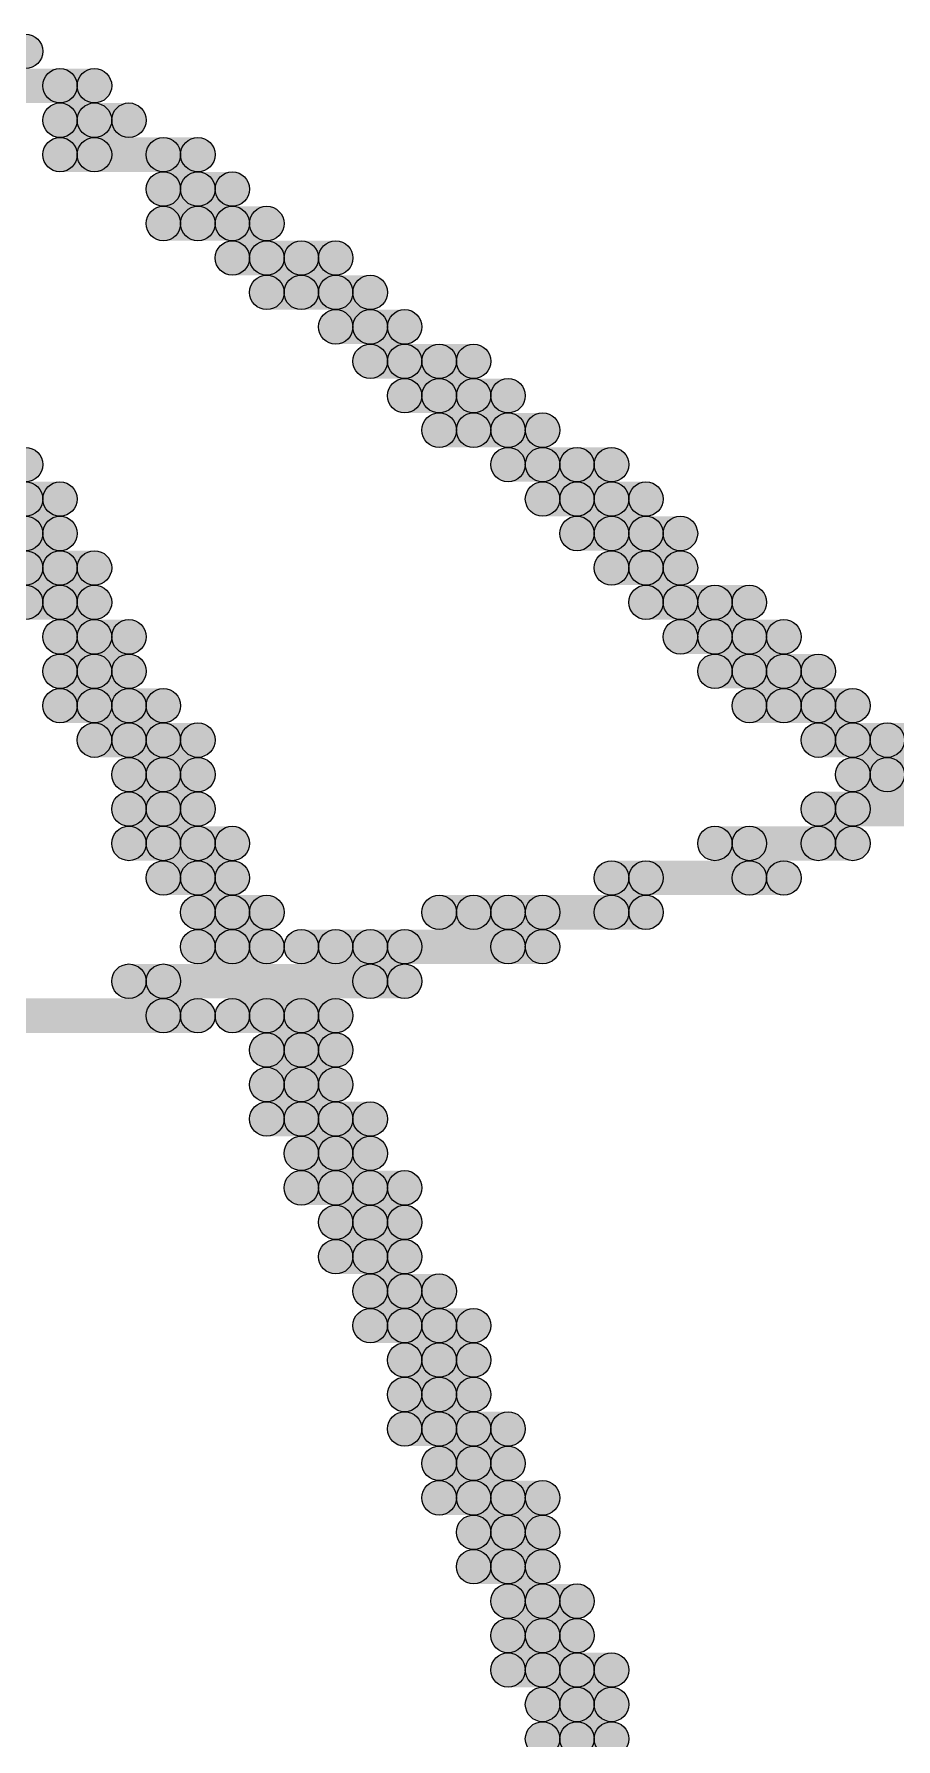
# Model space of a CAD drawing. Header units: millimetres. Extents: x 0 to 137, y 0 to 37.
# Drawn here: x 130.842 to 131.477, y 7.544 to 8.801 of the extents above; entities that cross this region are included whole.
import ezdxf

# ---------------------------------------------------------------- set-up
doc = ezdxf.new("R2010")
doc.units = ezdxf.units.MM
doc.layers.add('TopLayer', color=1, linetype='Continuous')
doc.layers.add('TopSolder', color=216, linetype='Continuous')

msp = doc.modelspace()

# ---------------------------------------------------------------- hatches: boundary and pattern name
at = {"layer": 'TopLayer'}
h = msp.add_hatch(color=1, dxfattribs=at)
edge = h.paths.add_edge_path()
edge.add_arc((130.8354, 8.7884), 0.0127, 0, 360)
for points in [[(130.81, 8.7503), (130.81, 8.7757), (130.8862, 8.7757), (130.8862, 8.7503)], [(130.8862, 8.7249), (130.8862, 8.7503), (130.9116, 8.7503), (130.9116, 8.7249)], [(130.8862, 8.6995), (130.8862, 8.7249), (130.9624, 8.7249), (130.9624, 8.6995)], [(130.9624, 8.6741), (130.9624, 8.6995), (130.9878, 8.6995), (130.9878, 8.6741)], [(130.9624, 8.6487), (130.9624, 8.6741), (131.0132, 8.6741), (131.0132, 8.6487)], [(131.0132, 8.6233), (131.0132, 8.6487), (131.064, 8.6487), (131.064, 8.6233)], [(131.0386, 8.5979), (131.0386, 8.6233), (131.0894, 8.6233), (131.0894, 8.5979)], [(131.0894, 8.5725), (131.0894, 8.5979), (131.1148, 8.5979), (131.1148, 8.5725)], [(131.1148, 8.5471), (131.1148, 8.5725), (131.1656, 8.5725), (131.1656, 8.5471)], [(131.1402, 8.5217), (131.1402, 8.5471), (131.191, 8.5471), (131.191, 8.5217)], [(131.1656, 8.4963), (131.1656, 8.5217), (131.2164, 8.5217), (131.2164, 8.4963)], [(131.2164, 8.4709), (131.2164, 8.4963), (131.2672, 8.4963), (131.2672, 8.4709)], [(130.81, 8.4455), (130.81, 8.4709), (130.8608, 8.4709), (130.8608, 8.4455)], [(131.2418, 8.4455), (131.2418, 8.4709), (131.2926, 8.4709), (131.2926, 8.4455)], [(130.8354, 8.4201), (130.8354, 8.4455), (130.8608, 8.4455), (130.8608, 8.4201)], [(131.2672, 8.4201), (131.2672, 8.4455), (131.318, 8.4455), (131.318, 8.4201)], [(130.8354, 8.3947), (130.8354, 8.4201), (130.8862, 8.4201), (130.8862, 8.3947)], [(131.2926, 8.3947), (131.2926, 8.4201), (131.318, 8.4201), (131.318, 8.3947)], [(130.8608, 8.3693), (130.8608, 8.3947), (130.8862, 8.3947), (130.8862, 8.3693)], [(131.318, 8.3693), (131.318, 8.3947), (131.3688, 8.3947), (131.3688, 8.3693)], [(130.8862, 8.3439), (130.8862, 8.3693), (130.9116, 8.3693), (130.9116, 8.3439)], [(131.3434, 8.3439), (131.3434, 8.3693), (131.3942, 8.3693), (131.3942, 8.3439)], [(130.8862, 8.3185), (130.8862, 8.3439), (130.9116, 8.3439), (130.9116, 8.3185)], [(131.3688, 8.3185), (131.3688, 8.3439), (131.4196, 8.3439), (131.4196, 8.3185)], [(130.8862, 8.2931), (130.8862, 8.3185), (130.937, 8.3185), (130.937, 8.2931)], [(131.3942, 8.2931), (131.3942, 8.3185), (131.445, 8.3185), (131.445, 8.2931)], [(130.9116, 8.2677), (130.9116, 8.2931), (130.9624, 8.2931), (130.9624, 8.2677)], [(131.445, 8.2677), (131.445, 8.2931), (131.4958, 8.2931), (131.4958, 8.2677)], [(130.937, 8.2423), (130.937, 8.2677), (130.9624, 8.2677), (130.9624, 8.2423)], [(131.4704, 8.2423), (131.4704, 8.2677), (131.5974, 8.2677), (131.5974, 8.2423)], [(130.937, 8.2169), (130.937, 8.2423), (130.9624, 8.2423), (130.9624, 8.2169)], [(131.445, 8.2169), (131.445, 8.2423), (131.5466, 8.2423), (131.5466, 8.2169)], [(130.937, 8.1915), (130.937, 8.2169), (130.9878, 8.2169), (130.9878, 8.1915)], [(131.3688, 8.1915), (131.3688, 8.2169), (131.445, 8.2169), (131.445, 8.1915)], [(130.9624, 8.1661), (130.9624, 8.1915), (130.9878, 8.1915), (130.9878, 8.1661)], [(131.2926, 8.1661), (131.2926, 8.1915), (131.3942, 8.1915), (131.3942, 8.1661)], [(130.9878, 8.1407), (130.9878, 8.1661), (131.0132, 8.1661), (131.0132, 8.1407)], [(131.1656, 8.1407), (131.1656, 8.1661), (131.191, 8.1661), (131.191, 8.1407)], [(131.2164, 8.1407), (131.2164, 8.1661), (131.2926, 8.1661), (131.2926, 8.1407)], [(130.9878, 8.1153), (130.9878, 8.1407), (131.0132, 8.1407), (131.0132, 8.1153)], [(131.064, 8.1153), (131.064, 8.1407), (131.0894, 8.1407), (131.0894, 8.1153)], [(131.1148, 8.1153), (131.1148, 8.1407), (131.2164, 8.1407), (131.2164, 8.1153)], [(130.937, 8.0899), (130.937, 8.1153), (131.1148, 8.1153), (131.1148, 8.0899)], [(130.7846, 8.0645), (130.7846, 8.0899), (130.9624, 8.0899), (130.9624, 8.0645)], [(131.0132, 8.0645), (131.0132, 8.0899), (131.064, 8.0899), (131.064, 8.0645)], [(131.0386, 8.0391), (131.0386, 8.0645), (131.064, 8.0645), (131.064, 8.0391)], [(131.0386, 8.0137), (131.0386, 8.0391), (131.064, 8.0391), (131.064, 8.0137)], [(131.0386, 7.9883), (131.0386, 8.0137), (131.0894, 8.0137), (131.0894, 7.9883)], [(131.064, 7.9629), (131.064, 7.9883), (131.0894, 7.9883), (131.0894, 7.9629)], [(131.064, 7.9375), (131.064, 7.9629), (131.1148, 7.9629), (131.1148, 7.9375)], [(131.0894, 7.9121), (131.0894, 7.9375), (131.1148, 7.9375), (131.1148, 7.9121)], [(131.0894, 7.8867), (131.0894, 7.9121), (131.1148, 7.9121), (131.1148, 7.8867)], [(131.1148, 7.8613), (131.1148, 7.8867), (131.1402, 7.8867), (131.1402, 7.8613)], [(131.1148, 7.8359), (131.1148, 7.8613), (131.1656, 7.8613), (131.1656, 7.8359)], [(131.1402, 7.8105), (131.1402, 7.8359), (131.1656, 7.8359), (131.1656, 7.8105)], [(131.1402, 7.7851), (131.1402, 7.8105), (131.1656, 7.8105), (131.1656, 7.7851)], [(131.1402, 7.7597), (131.1402, 7.7851), (131.191, 7.7851), (131.191, 7.7597)], [(131.1656, 7.7343), (131.1656, 7.7597), (131.191, 7.7597), (131.191, 7.7343)], [(131.1656, 7.7089), (131.1656, 7.7343), (131.2164, 7.7343), (131.2164, 7.7089)], [(131.191, 7.6835), (131.191, 7.7089), (131.2164, 7.7089), (131.2164, 7.6835)], [(131.191, 7.6581), (131.191, 7.6835), (131.2164, 7.6835), (131.2164, 7.6581)], [(131.2164, 7.6327), (131.2164, 7.6581), (131.2418, 7.6581), (131.2418, 7.6327)], [(131.2164, 7.6073), (131.2164, 7.6327), (131.2418, 7.6327), (131.2418, 7.6073)], [(131.2164, 7.5819), (131.2164, 7.6073), (131.2672, 7.6073), (131.2672, 7.5819)], [(131.2418, 7.5565), (131.2418, 7.5819), (131.2672, 7.5819), (131.2672, 7.5565)], [(131.2418, 7.5311), (131.2418, 7.5565), (131.2672, 7.5565), (131.2672, 7.5311)]]:
    msp.add_hatch(color=1, dxfattribs=at).paths.add_polyline_path(points)
h = msp.add_hatch(color=1, dxfattribs=at)
edge = h.paths.add_edge_path()
edge.add_arc((130.8862, 8.763), 0.0127, 0, 360)
h = msp.add_hatch(color=1, dxfattribs=at)
edge = h.paths.add_edge_path()
edge.add_arc((130.8862, 8.7376), 0.0127, 0, 360)
h = msp.add_hatch(color=1, dxfattribs=at)
edge = h.paths.add_edge_path()
edge.add_arc((130.9116, 8.7376), 0.0127, 0, 360)
h = msp.add_hatch(color=1, dxfattribs=at)
edge = h.paths.add_edge_path()
edge.add_arc((130.8862, 8.7122), 0.0127, 0, 360)
h = msp.add_hatch(color=1, dxfattribs=at)
edge = h.paths.add_edge_path()
edge.add_arc((130.9624, 8.7122), 0.0127, 0, 360)
h = msp.add_hatch(color=1, dxfattribs=at)
edge = h.paths.add_edge_path()
edge.add_arc((130.9624, 8.6868), 0.0127, 0, 360)
h = msp.add_hatch(color=1, dxfattribs=at)
edge = h.paths.add_edge_path()
edge.add_arc((130.9878, 8.6868), 0.0127, 0, 360)
h = msp.add_hatch(color=1, dxfattribs=at)
edge = h.paths.add_edge_path()
edge.add_arc((130.9624, 8.6614), 0.0127, 0, 360)
h = msp.add_hatch(color=1, dxfattribs=at)
edge = h.paths.add_edge_path()
edge.add_arc((131.0132, 8.6614), 0.0127, 0, 360)
h = msp.add_hatch(color=1, dxfattribs=at)
edge = h.paths.add_edge_path()
edge.add_arc((131.0132, 8.636), 0.0127, 0, 360)
h = msp.add_hatch(color=1, dxfattribs=at)
edge = h.paths.add_edge_path()
edge.add_arc((131.064, 8.636), 0.0127, 0, 360)
h = msp.add_hatch(color=1, dxfattribs=at)
edge = h.paths.add_edge_path()
edge.add_arc((131.0386, 8.6106), 0.0127, 0, 360)
h = msp.add_hatch(color=1, dxfattribs=at)
edge = h.paths.add_edge_path()
edge.add_arc((131.0894, 8.6106), 0.0127, 0, 360)
h = msp.add_hatch(color=1, dxfattribs=at)
edge = h.paths.add_edge_path()
edge.add_arc((131.0894, 8.5852), 0.0127, 0, 360)
h = msp.add_hatch(color=1, dxfattribs=at)
edge = h.paths.add_edge_path()
edge.add_arc((131.1148, 8.5852), 0.0127, 0, 360)
h = msp.add_hatch(color=1, dxfattribs=at)
edge = h.paths.add_edge_path()
edge.add_arc((131.1148, 8.5598), 0.0127, 0, 360)
h = msp.add_hatch(color=1, dxfattribs=at)
edge = h.paths.add_edge_path()
edge.add_arc((131.1656, 8.5598), 0.0127, 0, 360)
h = msp.add_hatch(color=1, dxfattribs=at)
edge = h.paths.add_edge_path()
edge.add_arc((131.1402, 8.5344), 0.0127, 0, 360)
h = msp.add_hatch(color=1, dxfattribs=at)
edge = h.paths.add_edge_path()
edge.add_arc((131.191, 8.5344), 0.0127, 0, 360)
h = msp.add_hatch(color=1, dxfattribs=at)
edge = h.paths.add_edge_path()
edge.add_arc((131.1656, 8.509), 0.0127, 0, 360)
h = msp.add_hatch(color=1, dxfattribs=at)
edge = h.paths.add_edge_path()
edge.add_arc((131.2164, 8.509), 0.0127, 0, 360)
h = msp.add_hatch(color=1, dxfattribs=at)
edge = h.paths.add_edge_path()
edge.add_arc((130.8354, 8.4836), 0.0127, 0, 360)
h = msp.add_hatch(color=1, dxfattribs=at)
edge = h.paths.add_edge_path()
edge.add_arc((131.2164, 8.4836), 0.0127, 0, 360)
h = msp.add_hatch(color=1, dxfattribs=at)
edge = h.paths.add_edge_path()
edge.add_arc((131.2672, 8.4836), 0.0127, 0, 360)
h = msp.add_hatch(color=1, dxfattribs=at)
edge = h.paths.add_edge_path()
edge.add_arc((130.8608, 8.4582), 0.0127, 0, 360)
h = msp.add_hatch(color=1, dxfattribs=at)
edge = h.paths.add_edge_path()
edge.add_arc((131.2418, 8.4582), 0.0127, 0, 360)
h = msp.add_hatch(color=1, dxfattribs=at)
edge = h.paths.add_edge_path()
edge.add_arc((131.2926, 8.4582), 0.0127, 0, 360)
h = msp.add_hatch(color=1, dxfattribs=at)
edge = h.paths.add_edge_path()
edge.add_arc((130.8354, 8.4328), 0.0127, 0, 360)
h = msp.add_hatch(color=1, dxfattribs=at)
edge = h.paths.add_edge_path()
edge.add_arc((130.8608, 8.4328), 0.0127, 0, 360)
h = msp.add_hatch(color=1, dxfattribs=at)
edge = h.paths.add_edge_path()
edge.add_arc((131.2672, 8.4328), 0.0127, 0, 360)
h = msp.add_hatch(color=1, dxfattribs=at)
edge = h.paths.add_edge_path()
edge.add_arc((131.318, 8.4328), 0.0127, 0, 360)
h = msp.add_hatch(color=1, dxfattribs=at)
edge = h.paths.add_edge_path()
edge.add_arc((130.8354, 8.4074), 0.0127, 0, 360)
h = msp.add_hatch(color=1, dxfattribs=at)
edge = h.paths.add_edge_path()
edge.add_arc((130.8862, 8.4074), 0.0127, 0, 360)
h = msp.add_hatch(color=1, dxfattribs=at)
edge = h.paths.add_edge_path()
edge.add_arc((131.2926, 8.4074), 0.0127, 0, 360)
h = msp.add_hatch(color=1, dxfattribs=at)
edge = h.paths.add_edge_path()
edge.add_arc((131.318, 8.4074), 0.0127, 0, 360)
h = msp.add_hatch(color=1, dxfattribs=at)
edge = h.paths.add_edge_path()
edge.add_arc((130.8608, 8.382), 0.0127, 0, 360)
h = msp.add_hatch(color=1, dxfattribs=at)
edge = h.paths.add_edge_path()
edge.add_arc((130.8862, 8.382), 0.0127, 0, 360)
h = msp.add_hatch(color=1, dxfattribs=at)
edge = h.paths.add_edge_path()
edge.add_arc((131.318, 8.382), 0.0127, 0, 360)
h = msp.add_hatch(color=1, dxfattribs=at)
edge = h.paths.add_edge_path()
edge.add_arc((131.3688, 8.382), 0.0127, 0, 360)
h = msp.add_hatch(color=1, dxfattribs=at)
edge = h.paths.add_edge_path()
edge.add_arc((130.8862, 8.3566), 0.0127, 0, 360)
h = msp.add_hatch(color=1, dxfattribs=at)
edge = h.paths.add_edge_path()
edge.add_arc((130.9116, 8.3566), 0.0127, 0, 360)
h = msp.add_hatch(color=1, dxfattribs=at)
edge = h.paths.add_edge_path()
edge.add_arc((131.3434, 8.3566), 0.0127, 0, 360)
h = msp.add_hatch(color=1, dxfattribs=at)
edge = h.paths.add_edge_path()
edge.add_arc((131.3942, 8.3566), 0.0127, 0, 360)
h = msp.add_hatch(color=1, dxfattribs=at)
edge = h.paths.add_edge_path()
edge.add_arc((130.8862, 8.3312), 0.0127, 0, 360)
h = msp.add_hatch(color=1, dxfattribs=at)
edge = h.paths.add_edge_path()
edge.add_arc((130.9116, 8.3312), 0.0127, 0, 360)
h = msp.add_hatch(color=1, dxfattribs=at)
edge = h.paths.add_edge_path()
edge.add_arc((131.3688, 8.3312), 0.0127, 0, 360)
h = msp.add_hatch(color=1, dxfattribs=at)
edge = h.paths.add_edge_path()
edge.add_arc((131.4196, 8.3312), 0.0127, 0, 360)
h = msp.add_hatch(color=1, dxfattribs=at)
edge = h.paths.add_edge_path()
edge.add_arc((130.8862, 8.3058), 0.0127, 0, 360)
h = msp.add_hatch(color=1, dxfattribs=at)
edge = h.paths.add_edge_path()
edge.add_arc((130.937, 8.3058), 0.0127, 0, 360)
h = msp.add_hatch(color=1, dxfattribs=at)
edge = h.paths.add_edge_path()
edge.add_arc((131.3942, 8.3058), 0.0127, 0, 360)
h = msp.add_hatch(color=1, dxfattribs=at)
edge = h.paths.add_edge_path()
edge.add_arc((131.445, 8.3058), 0.0127, 0, 360)
h = msp.add_hatch(color=1, dxfattribs=at)
edge = h.paths.add_edge_path()
edge.add_arc((130.9116, 8.2804), 0.0127, 0, 360)
h = msp.add_hatch(color=1, dxfattribs=at)
edge = h.paths.add_edge_path()
edge.add_arc((130.9624, 8.2804), 0.0127, 0, 360)
h = msp.add_hatch(color=1, dxfattribs=at)
edge = h.paths.add_edge_path()
edge.add_arc((131.445, 8.2804), 0.0127, 0, 360)
h = msp.add_hatch(color=1, dxfattribs=at)
edge = h.paths.add_edge_path()
edge.add_arc((130.937, 8.255), 0.0127, 0, 360)
h = msp.add_hatch(color=1, dxfattribs=at)
edge = h.paths.add_edge_path()
edge.add_arc((130.9624, 8.255), 0.0127, 0, 360)
h = msp.add_hatch(color=1, dxfattribs=at)
edge = h.paths.add_edge_path()
edge.add_arc((131.4704, 8.255), 0.0127, 0, 360)
h = msp.add_hatch(color=1, dxfattribs=at)
edge = h.paths.add_edge_path()
edge.add_arc((130.937, 8.2296), 0.0127, 0, 360)
h = msp.add_hatch(color=1, dxfattribs=at)
edge = h.paths.add_edge_path()
edge.add_arc((130.9624, 8.2296), 0.0127, 0, 360)
h = msp.add_hatch(color=1, dxfattribs=at)
edge = h.paths.add_edge_path()
edge.add_arc((131.445, 8.2296), 0.0127, 0, 360)
h = msp.add_hatch(color=1, dxfattribs=at)
edge = h.paths.add_edge_path()
edge.add_arc((130.937, 8.2042), 0.0127, 0, 360)
h = msp.add_hatch(color=1, dxfattribs=at)
edge = h.paths.add_edge_path()
edge.add_arc((130.9878, 8.2042), 0.0127, 0, 360)
h = msp.add_hatch(color=1, dxfattribs=at)
edge = h.paths.add_edge_path()
edge.add_arc((131.3688, 8.2042), 0.0127, 0, 360)
h = msp.add_hatch(color=1, dxfattribs=at)
edge = h.paths.add_edge_path()
edge.add_arc((131.445, 8.2042), 0.0127, 0, 360)
h = msp.add_hatch(color=1, dxfattribs=at)
edge = h.paths.add_edge_path()
edge.add_arc((130.9624, 8.1788), 0.0127, 0, 360)
h = msp.add_hatch(color=1, dxfattribs=at)
edge = h.paths.add_edge_path()
edge.add_arc((130.9878, 8.1788), 0.0127, 0, 360)
h = msp.add_hatch(color=1, dxfattribs=at)
edge = h.paths.add_edge_path()
edge.add_arc((131.2926, 8.1788), 0.0127, 0, 360)
h = msp.add_hatch(color=1, dxfattribs=at)
edge = h.paths.add_edge_path()
edge.add_arc((131.3942, 8.1788), 0.0127, 0, 360)
h = msp.add_hatch(color=1, dxfattribs=at)
edge = h.paths.add_edge_path()
edge.add_arc((130.9878, 8.1534), 0.0127, 0, 360)
h = msp.add_hatch(color=1, dxfattribs=at)
edge = h.paths.add_edge_path()
edge.add_arc((131.0132, 8.1534), 0.0127, 0, 360)
h = msp.add_hatch(color=1, dxfattribs=at)
edge = h.paths.add_edge_path()
edge.add_arc((131.1656, 8.1534), 0.0127, 0, 360)
h = msp.add_hatch(color=1, dxfattribs=at)
edge = h.paths.add_edge_path()
edge.add_arc((131.191, 8.1534), 0.0127, 0, 360)
h = msp.add_hatch(color=1, dxfattribs=at)
edge = h.paths.add_edge_path()
edge.add_arc((131.2164, 8.1534), 0.0127, 0, 360)
h = msp.add_hatch(color=1, dxfattribs=at)
edge = h.paths.add_edge_path()
edge.add_arc((131.2926, 8.1534), 0.0127, 0, 360)
h = msp.add_hatch(color=1, dxfattribs=at)
edge = h.paths.add_edge_path()
edge.add_arc((130.9878, 8.128), 0.0127, 0, 360)
h = msp.add_hatch(color=1, dxfattribs=at)
edge = h.paths.add_edge_path()
edge.add_arc((131.0132, 8.128), 0.0127, 0, 360)
h = msp.add_hatch(color=1, dxfattribs=at)
edge = h.paths.add_edge_path()
edge.add_arc((131.064, 8.128), 0.0127, 0, 360)
h = msp.add_hatch(color=1, dxfattribs=at)
edge = h.paths.add_edge_path()
edge.add_arc((131.0894, 8.128), 0.0127, 0, 360)
h = msp.add_hatch(color=1, dxfattribs=at)
edge = h.paths.add_edge_path()
edge.add_arc((131.1148, 8.128), 0.0127, 0, 360)
h = msp.add_hatch(color=1, dxfattribs=at)
edge = h.paths.add_edge_path()
edge.add_arc((131.2164, 8.128), 0.0127, 0, 360)
h = msp.add_hatch(color=1, dxfattribs=at)
edge = h.paths.add_edge_path()
edge.add_arc((130.937, 8.1026), 0.0127, 0, 360)
h = msp.add_hatch(color=1, dxfattribs=at)
edge = h.paths.add_edge_path()
edge.add_arc((131.1148, 8.1026), 0.0127, 0, 360)
h = msp.add_hatch(color=1, dxfattribs=at)
edge = h.paths.add_edge_path()
edge.add_arc((130.9624, 8.0772), 0.0127, 0, 360)
h = msp.add_hatch(color=1, dxfattribs=at)
edge = h.paths.add_edge_path()
edge.add_arc((131.0132, 8.0772), 0.0127, 0, 360)
h = msp.add_hatch(color=1, dxfattribs=at)
edge = h.paths.add_edge_path()
edge.add_arc((131.064, 8.0772), 0.0127, 0, 360)
h = msp.add_hatch(color=1, dxfattribs=at)
edge = h.paths.add_edge_path()
edge.add_arc((131.0386, 8.0518), 0.0127, 0, 360)
h = msp.add_hatch(color=1, dxfattribs=at)
edge = h.paths.add_edge_path()
edge.add_arc((131.064, 8.0518), 0.0127, 0, 360)
h = msp.add_hatch(color=1, dxfattribs=at)
edge = h.paths.add_edge_path()
edge.add_arc((131.0386, 8.0264), 0.0127, 0, 360)
h = msp.add_hatch(color=1, dxfattribs=at)
edge = h.paths.add_edge_path()
edge.add_arc((131.064, 8.0264), 0.0127, 0, 360)
h = msp.add_hatch(color=1, dxfattribs=at)
edge = h.paths.add_edge_path()
edge.add_arc((131.0386, 8.001), 0.0127, 0, 360)
h = msp.add_hatch(color=1, dxfattribs=at)
edge = h.paths.add_edge_path()
edge.add_arc((131.0894, 8.001), 0.0127, 0, 360)
h = msp.add_hatch(color=1, dxfattribs=at)
edge = h.paths.add_edge_path()
edge.add_arc((131.064, 7.9756), 0.0127, 0, 360)
h = msp.add_hatch(color=1, dxfattribs=at)
edge = h.paths.add_edge_path()
edge.add_arc((131.0894, 7.9756), 0.0127, 0, 360)
h = msp.add_hatch(color=1, dxfattribs=at)
edge = h.paths.add_edge_path()
edge.add_arc((131.064, 7.9502), 0.0127, 0, 360)
h = msp.add_hatch(color=1, dxfattribs=at)
edge = h.paths.add_edge_path()
edge.add_arc((131.1148, 7.9502), 0.0127, 0, 360)
h = msp.add_hatch(color=1, dxfattribs=at)
edge = h.paths.add_edge_path()
edge.add_arc((131.0894, 7.9248), 0.0127, 0, 360)
h = msp.add_hatch(color=1, dxfattribs=at)
edge = h.paths.add_edge_path()
edge.add_arc((131.1148, 7.9248), 0.0127, 0, 360)
h = msp.add_hatch(color=1, dxfattribs=at)
edge = h.paths.add_edge_path()
edge.add_arc((131.0894, 7.8994), 0.0127, 0, 360)
h = msp.add_hatch(color=1, dxfattribs=at)
edge = h.paths.add_edge_path()
edge.add_arc((131.1148, 7.8994), 0.0127, 0, 360)
h = msp.add_hatch(color=1, dxfattribs=at)
edge = h.paths.add_edge_path()
edge.add_arc((131.1148, 7.874), 0.0127, 0, 360)
h = msp.add_hatch(color=1, dxfattribs=at)
edge = h.paths.add_edge_path()
edge.add_arc((131.1402, 7.874), 0.0127, 0, 360)
h = msp.add_hatch(color=1, dxfattribs=at)
edge = h.paths.add_edge_path()
edge.add_arc((131.1148, 7.8486), 0.0127, 0, 360)
h = msp.add_hatch(color=1, dxfattribs=at)
edge = h.paths.add_edge_path()
edge.add_arc((131.1656, 7.8486), 0.0127, 0, 360)
h = msp.add_hatch(color=1, dxfattribs=at)
edge = h.paths.add_edge_path()
edge.add_arc((131.1402, 7.8232), 0.0127, 0, 360)
h = msp.add_hatch(color=1, dxfattribs=at)
edge = h.paths.add_edge_path()
edge.add_arc((131.1656, 7.8232), 0.0127, 0, 360)
h = msp.add_hatch(color=1, dxfattribs=at)
edge = h.paths.add_edge_path()
edge.add_arc((131.1402, 7.7978), 0.0127, 0, 360)
h = msp.add_hatch(color=1, dxfattribs=at)
edge = h.paths.add_edge_path()
edge.add_arc((131.1656, 7.7978), 0.0127, 0, 360)
h = msp.add_hatch(color=1, dxfattribs=at)
edge = h.paths.add_edge_path()
edge.add_arc((131.1402, 7.7724), 0.0127, 0, 360)
h = msp.add_hatch(color=1, dxfattribs=at)
edge = h.paths.add_edge_path()
edge.add_arc((131.191, 7.7724), 0.0127, 0, 360)
h = msp.add_hatch(color=1, dxfattribs=at)
edge = h.paths.add_edge_path()
edge.add_arc((131.1656, 7.747), 0.0127, 0, 360)
h = msp.add_hatch(color=1, dxfattribs=at)
edge = h.paths.add_edge_path()
edge.add_arc((131.191, 7.747), 0.0127, 0, 360)
h = msp.add_hatch(color=1, dxfattribs=at)
edge = h.paths.add_edge_path()
edge.add_arc((131.1656, 7.7216), 0.0127, 0, 360)
h = msp.add_hatch(color=1, dxfattribs=at)
edge = h.paths.add_edge_path()
edge.add_arc((131.2164, 7.7216), 0.0127, 0, 360)
h = msp.add_hatch(color=1, dxfattribs=at)
edge = h.paths.add_edge_path()
edge.add_arc((131.191, 7.6962), 0.0127, 0, 360)
h = msp.add_hatch(color=1, dxfattribs=at)
edge = h.paths.add_edge_path()
edge.add_arc((131.2164, 7.6962), 0.0127, 0, 360)
h = msp.add_hatch(color=1, dxfattribs=at)
edge = h.paths.add_edge_path()
edge.add_arc((131.191, 7.6708), 0.0127, 0, 360)
h = msp.add_hatch(color=1, dxfattribs=at)
edge = h.paths.add_edge_path()
edge.add_arc((131.2164, 7.6708), 0.0127, 0, 360)
h = msp.add_hatch(color=1, dxfattribs=at)
edge = h.paths.add_edge_path()
edge.add_arc((131.2164, 7.6454), 0.0127, 0, 360)
h = msp.add_hatch(color=1, dxfattribs=at)
edge = h.paths.add_edge_path()
edge.add_arc((131.2418, 7.6454), 0.0127, 0, 360)
h = msp.add_hatch(color=1, dxfattribs=at)
edge = h.paths.add_edge_path()
edge.add_arc((131.2164, 7.62), 0.0127, 0, 360)
h = msp.add_hatch(color=1, dxfattribs=at)
edge = h.paths.add_edge_path()
edge.add_arc((131.2418, 7.62), 0.0127, 0, 360)
h = msp.add_hatch(color=1, dxfattribs=at)
edge = h.paths.add_edge_path()
edge.add_arc((131.2164, 7.5946), 0.0127, 0, 360)
h = msp.add_hatch(color=1, dxfattribs=at)
edge = h.paths.add_edge_path()
edge.add_arc((131.2672, 7.5946), 0.0127, 0, 360)
h = msp.add_hatch(color=1, dxfattribs=at)
edge = h.paths.add_edge_path()
edge.add_arc((131.2418, 7.5692), 0.0127, 0, 360)
h = msp.add_hatch(color=1, dxfattribs=at)
edge = h.paths.add_edge_path()
edge.add_arc((131.2672, 7.5692), 0.0127, 0, 360)
h = msp.add_hatch(color=1, dxfattribs=at)
edge = h.paths.add_edge_path()
edge.add_arc((131.2418, 7.5438), 0.0127, 0, 360)
h = msp.add_hatch(color=1, dxfattribs=at)
edge = h.paths.add_edge_path()
edge.add_arc((131.2672, 7.5438), 0.0127, 0, 360)
at = {"layer": 'TopSolder'}
for points in [[(130.7846, 8.7503), (130.7846, 8.7757), (130.8608, 8.7757), (130.8608, 8.7503)], [(130.8608, 8.7249), (130.8608, 8.7503), (130.8862, 8.7503), (130.8862, 8.7249)], [(130.8608, 8.6995), (130.8608, 8.7249), (130.937, 8.7249), (130.937, 8.6995)], [(130.937, 8.6741), (130.937, 8.6995), (130.9624, 8.6995), (130.9624, 8.6741)], [(130.937, 8.6487), (130.937, 8.6741), (130.9878, 8.6741), (130.9878, 8.6487)], [(130.9878, 8.6233), (130.9878, 8.6487), (131.0386, 8.6487), (131.0386, 8.6233)], [(131.0132, 8.5979), (131.0132, 8.6233), (131.064, 8.6233), (131.064, 8.5979)], [(131.064, 8.5725), (131.064, 8.5979), (131.0894, 8.5979), (131.0894, 8.5725)], [(131.0894, 8.5471), (131.0894, 8.5725), (131.1402, 8.5725), (131.1402, 8.5471)], [(131.1148, 8.5217), (131.1148, 8.5471), (131.1656, 8.5471), (131.1656, 8.5217)], [(131.1402, 8.4963), (131.1402, 8.5217), (131.191, 8.5217), (131.191, 8.4963)], [(131.191, 8.4709), (131.191, 8.4963), (131.2418, 8.4963), (131.2418, 8.4709)], [(131.2164, 8.4455), (131.2164, 8.4709), (131.2672, 8.4709), (131.2672, 8.4455)], [(131.2418, 8.4201), (131.2418, 8.4455), (131.2926, 8.4455), (131.2926, 8.4201)], [(130.81, 8.3947), (130.81, 8.4201), (130.8608, 8.4201), (130.8608, 8.3947)], [(131.2672, 8.3947), (131.2672, 8.4201), (131.2926, 8.4201), (131.2926, 8.3947)], [(130.8354, 8.3693), (130.8354, 8.3947), (130.8608, 8.3947), (130.8608, 8.3693)], [(131.2926, 8.3693), (131.2926, 8.3947), (131.3434, 8.3947), (131.3434, 8.3693)], [(130.8608, 8.3439), (130.8608, 8.3693), (130.8862, 8.3693), (130.8862, 8.3439)], [(131.318, 8.3439), (131.318, 8.3693), (131.3688, 8.3693), (131.3688, 8.3439)], [(130.8608, 8.3185), (130.8608, 8.3439), (130.8862, 8.3439), (130.8862, 8.3185)], [(131.3434, 8.3185), (131.3434, 8.3439), (131.3942, 8.3439), (131.3942, 8.3185)], [(130.8608, 8.2931), (130.8608, 8.3185), (130.9116, 8.3185), (130.9116, 8.2931)], [(131.3688, 8.2931), (131.3688, 8.3185), (131.4196, 8.3185), (131.4196, 8.2931)], [(130.8862, 8.2677), (130.8862, 8.2931), (130.937, 8.2931), (130.937, 8.2677)], [(131.4196, 8.2677), (131.4196, 8.2931), (131.4704, 8.2931), (131.4704, 8.2677)], [(130.9116, 8.2423), (130.9116, 8.2677), (130.937, 8.2677), (130.937, 8.2423)], [(131.445, 8.2423), (131.445, 8.2677), (131.572, 8.2677), (131.572, 8.2423)], [(130.9116, 8.2169), (130.9116, 8.2423), (130.937, 8.2423), (130.937, 8.2169)], [(131.4196, 8.2169), (131.4196, 8.2423), (131.5212, 8.2423), (131.5212, 8.2169)], [(130.9116, 8.1915), (130.9116, 8.2169), (130.9624, 8.2169), (130.9624, 8.1915)], [(131.3434, 8.1915), (131.3434, 8.2169), (131.4196, 8.2169), (131.4196, 8.1915)], [(130.937, 8.1661), (130.937, 8.1915), (130.9624, 8.1915), (130.9624, 8.1661)], [(131.2672, 8.1661), (131.2672, 8.1915), (131.3688, 8.1915), (131.3688, 8.1661)], [(130.9624, 8.1407), (130.9624, 8.1661), (130.9878, 8.1661), (130.9878, 8.1407)], [(131.1402, 8.1407), (131.1402, 8.1661), (131.1656, 8.1661), (131.1656, 8.1407)], [(131.191, 8.1407), (131.191, 8.1661), (131.2672, 8.1661), (131.2672, 8.1407)], [(130.9624, 8.1153), (130.9624, 8.1407), (130.9878, 8.1407), (130.9878, 8.1153)], [(131.0386, 8.1153), (131.0386, 8.1407), (131.064, 8.1407), (131.064, 8.1153)], [(131.0894, 8.1153), (131.0894, 8.1407), (131.191, 8.1407), (131.191, 8.1153)], [(130.9116, 8.0899), (130.9116, 8.1153), (131.0894, 8.1153), (131.0894, 8.0899)], [(130.7592, 8.0645), (130.7592, 8.0899), (130.937, 8.0899), (130.937, 8.0645)], [(130.9878, 8.0645), (130.9878, 8.0899), (131.0386, 8.0899), (131.0386, 8.0645)], [(131.0132, 8.0391), (131.0132, 8.0645), (131.0386, 8.0645), (131.0386, 8.0391)], [(131.0132, 8.0137), (131.0132, 8.0391), (131.0386, 8.0391), (131.0386, 8.0137)], [(131.0132, 7.9883), (131.0132, 8.0137), (131.064, 8.0137), (131.064, 7.9883)], [(131.0386, 7.9629), (131.0386, 7.9883), (131.064, 7.9883), (131.064, 7.9629)], [(131.0386, 7.9375), (131.0386, 7.9629), (131.0894, 7.9629), (131.0894, 7.9375)], [(131.064, 7.9121), (131.064, 7.9375), (131.0894, 7.9375), (131.0894, 7.9121)], [(131.064, 7.8867), (131.064, 7.9121), (131.0894, 7.9121), (131.0894, 7.8867)], [(131.0894, 7.8613), (131.0894, 7.8867), (131.1148, 7.8867), (131.1148, 7.8613)], [(131.0894, 7.8359), (131.0894, 7.8613), (131.1402, 7.8613), (131.1402, 7.8359)], [(131.1148, 7.8105), (131.1148, 7.8359), (131.1402, 7.8359), (131.1402, 7.8105)], [(131.1148, 7.7851), (131.1148, 7.8105), (131.1402, 7.8105), (131.1402, 7.7851)], [(131.1148, 7.7597), (131.1148, 7.7851), (131.1656, 7.7851), (131.1656, 7.7597)], [(131.1402, 7.7343), (131.1402, 7.7597), (131.1656, 7.7597), (131.1656, 7.7343)], [(131.1402, 7.7089), (131.1402, 7.7343), (131.191, 7.7343), (131.191, 7.7089)], [(131.1656, 7.6835), (131.1656, 7.7089), (131.191, 7.7089), (131.191, 7.6835)], [(131.1656, 7.6581), (131.1656, 7.6835), (131.191, 7.6835), (131.191, 7.6581)], [(131.191, 7.6327), (131.191, 7.6581), (131.2164, 7.6581), (131.2164, 7.6327)], [(131.191, 7.6073), (131.191, 7.6327), (131.2164, 7.6327), (131.2164, 7.6073)], [(131.191, 7.5819), (131.191, 7.6073), (131.2418, 7.6073), (131.2418, 7.5819)], [(131.2164, 7.5565), (131.2164, 7.5819), (131.2418, 7.5819), (131.2418, 7.5565)], [(131.2164, 7.5311), (131.2164, 7.5565), (131.2418, 7.5565), (131.2418, 7.5311)]]:
    msp.add_hatch(color=216, dxfattribs=at).paths.add_polyline_path(points)
h = msp.add_hatch(color=216, dxfattribs=at)
edge = h.paths.add_edge_path()
edge.add_arc((130.8608, 8.763), 0.0127, 0, 360)
h = msp.add_hatch(color=216, dxfattribs=at)
edge = h.paths.add_edge_path()
edge.add_arc((130.8608, 8.7376), 0.0127, 0, 360)
h = msp.add_hatch(color=216, dxfattribs=at)
edge = h.paths.add_edge_path()
edge.add_arc((130.8862, 8.7376), 0.0127, 0, 360)
h = msp.add_hatch(color=216, dxfattribs=at)
edge = h.paths.add_edge_path()
edge.add_arc((130.8608, 8.7122), 0.0127, 0, 360)
h = msp.add_hatch(color=216, dxfattribs=at)
edge = h.paths.add_edge_path()
edge.add_arc((130.937, 8.7122), 0.0127, 0, 360)
h = msp.add_hatch(color=216, dxfattribs=at)
edge = h.paths.add_edge_path()
edge.add_arc((130.937, 8.6868), 0.0127, 0, 360)
h = msp.add_hatch(color=216, dxfattribs=at)
edge = h.paths.add_edge_path()
edge.add_arc((130.9624, 8.6868), 0.0127, 0, 360)
h = msp.add_hatch(color=216, dxfattribs=at)
edge = h.paths.add_edge_path()
edge.add_arc((130.937, 8.6614), 0.0127, 0, 360)
h = msp.add_hatch(color=216, dxfattribs=at)
edge = h.paths.add_edge_path()
edge.add_arc((130.9878, 8.6614), 0.0127, 0, 360)
h = msp.add_hatch(color=216, dxfattribs=at)
edge = h.paths.add_edge_path()
edge.add_arc((130.9878, 8.636), 0.0127, 0, 360)
h = msp.add_hatch(color=216, dxfattribs=at)
edge = h.paths.add_edge_path()
edge.add_arc((131.0386, 8.636), 0.0127, 0, 360)
h = msp.add_hatch(color=216, dxfattribs=at)
edge = h.paths.add_edge_path()
edge.add_arc((131.0132, 8.6106), 0.0127, 0, 360)
h = msp.add_hatch(color=216, dxfattribs=at)
edge = h.paths.add_edge_path()
edge.add_arc((131.064, 8.6106), 0.0127, 0, 360)
h = msp.add_hatch(color=216, dxfattribs=at)
edge = h.paths.add_edge_path()
edge.add_arc((131.064, 8.5852), 0.0127, 0, 360)
h = msp.add_hatch(color=216, dxfattribs=at)
edge = h.paths.add_edge_path()
edge.add_arc((131.0894, 8.5852), 0.0127, 0, 360)
h = msp.add_hatch(color=216, dxfattribs=at)
edge = h.paths.add_edge_path()
edge.add_arc((131.0894, 8.5598), 0.0127, 0, 360)
h = msp.add_hatch(color=216, dxfattribs=at)
edge = h.paths.add_edge_path()
edge.add_arc((131.1402, 8.5598), 0.0127, 0, 360)
h = msp.add_hatch(color=216, dxfattribs=at)
edge = h.paths.add_edge_path()
edge.add_arc((131.1148, 8.5344), 0.0127, 0, 360)
h = msp.add_hatch(color=216, dxfattribs=at)
edge = h.paths.add_edge_path()
edge.add_arc((131.1656, 8.5344), 0.0127, 0, 360)
h = msp.add_hatch(color=216, dxfattribs=at)
edge = h.paths.add_edge_path()
edge.add_arc((131.1402, 8.509), 0.0127, 0, 360)
h = msp.add_hatch(color=216, dxfattribs=at)
edge = h.paths.add_edge_path()
edge.add_arc((131.191, 8.509), 0.0127, 0, 360)
h = msp.add_hatch(color=216, dxfattribs=at)
edge = h.paths.add_edge_path()
edge.add_arc((131.191, 8.4836), 0.0127, 0, 360)
h = msp.add_hatch(color=216, dxfattribs=at)
edge = h.paths.add_edge_path()
edge.add_arc((131.2418, 8.4836), 0.0127, 0, 360)
h = msp.add_hatch(color=216, dxfattribs=at)
edge = h.paths.add_edge_path()
edge.add_arc((130.8354, 8.4582), 0.0127, 0, 360)
h = msp.add_hatch(color=216, dxfattribs=at)
edge = h.paths.add_edge_path()
edge.add_arc((131.2164, 8.4582), 0.0127, 0, 360)
h = msp.add_hatch(color=216, dxfattribs=at)
edge = h.paths.add_edge_path()
edge.add_arc((131.2672, 8.4582), 0.0127, 0, 360)
h = msp.add_hatch(color=216, dxfattribs=at)
edge = h.paths.add_edge_path()
edge.add_arc((130.8354, 8.4328), 0.0127, 0, 360)
h = msp.add_hatch(color=216, dxfattribs=at)
edge = h.paths.add_edge_path()
edge.add_arc((131.2418, 8.4328), 0.0127, 0, 360)
h = msp.add_hatch(color=216, dxfattribs=at)
edge = h.paths.add_edge_path()
edge.add_arc((131.2926, 8.4328), 0.0127, 0, 360)
h = msp.add_hatch(color=216, dxfattribs=at)
edge = h.paths.add_edge_path()
edge.add_arc((130.8608, 8.4074), 0.0127, 0, 360)
h = msp.add_hatch(color=216, dxfattribs=at)
edge = h.paths.add_edge_path()
edge.add_arc((131.2672, 8.4074), 0.0127, 0, 360)
h = msp.add_hatch(color=216, dxfattribs=at)
edge = h.paths.add_edge_path()
edge.add_arc((131.2926, 8.4074), 0.0127, 0, 360)
h = msp.add_hatch(color=216, dxfattribs=at)
edge = h.paths.add_edge_path()
edge.add_arc((130.8354, 8.382), 0.0127, 0, 360)
h = msp.add_hatch(color=216, dxfattribs=at)
edge = h.paths.add_edge_path()
edge.add_arc((130.8608, 8.382), 0.0127, 0, 360)
h = msp.add_hatch(color=216, dxfattribs=at)
edge = h.paths.add_edge_path()
edge.add_arc((131.2926, 8.382), 0.0127, 0, 360)
h = msp.add_hatch(color=216, dxfattribs=at)
edge = h.paths.add_edge_path()
edge.add_arc((131.3434, 8.382), 0.0127, 0, 360)
h = msp.add_hatch(color=216, dxfattribs=at)
edge = h.paths.add_edge_path()
edge.add_arc((130.8608, 8.3566), 0.0127, 0, 360)
h = msp.add_hatch(color=216, dxfattribs=at)
edge = h.paths.add_edge_path()
edge.add_arc((130.8862, 8.3566), 0.0127, 0, 360)
h = msp.add_hatch(color=216, dxfattribs=at)
edge = h.paths.add_edge_path()
edge.add_arc((131.318, 8.3566), 0.0127, 0, 360)
h = msp.add_hatch(color=216, dxfattribs=at)
edge = h.paths.add_edge_path()
edge.add_arc((131.3688, 8.3566), 0.0127, 0, 360)
h = msp.add_hatch(color=216, dxfattribs=at)
edge = h.paths.add_edge_path()
edge.add_arc((130.8608, 8.3312), 0.0127, 0, 360)
h = msp.add_hatch(color=216, dxfattribs=at)
edge = h.paths.add_edge_path()
edge.add_arc((130.8862, 8.3312), 0.0127, 0, 360)
h = msp.add_hatch(color=216, dxfattribs=at)
edge = h.paths.add_edge_path()
edge.add_arc((131.3434, 8.3312), 0.0127, 0, 360)
h = msp.add_hatch(color=216, dxfattribs=at)
edge = h.paths.add_edge_path()
edge.add_arc((131.3942, 8.3312), 0.0127, 0, 360)
h = msp.add_hatch(color=216, dxfattribs=at)
edge = h.paths.add_edge_path()
edge.add_arc((130.8608, 8.3058), 0.0127, 0, 360)
h = msp.add_hatch(color=216, dxfattribs=at)
edge = h.paths.add_edge_path()
edge.add_arc((130.9116, 8.3058), 0.0127, 0, 360)
h = msp.add_hatch(color=216, dxfattribs=at)
edge = h.paths.add_edge_path()
edge.add_arc((131.3688, 8.3058), 0.0127, 0, 360)
h = msp.add_hatch(color=216, dxfattribs=at)
edge = h.paths.add_edge_path()
edge.add_arc((131.4196, 8.3058), 0.0127, 0, 360)
h = msp.add_hatch(color=216, dxfattribs=at)
edge = h.paths.add_edge_path()
edge.add_arc((130.8862, 8.2804), 0.0127, 0, 360)
h = msp.add_hatch(color=216, dxfattribs=at)
edge = h.paths.add_edge_path()
edge.add_arc((130.937, 8.2804), 0.0127, 0, 360)
h = msp.add_hatch(color=216, dxfattribs=at)
edge = h.paths.add_edge_path()
edge.add_arc((131.4196, 8.2804), 0.0127, 0, 360)
h = msp.add_hatch(color=216, dxfattribs=at)
edge = h.paths.add_edge_path()
edge.add_arc((131.4704, 8.2804), 0.0127, 0, 360)
h = msp.add_hatch(color=216, dxfattribs=at)
edge = h.paths.add_edge_path()
edge.add_arc((130.9116, 8.255), 0.0127, 0, 360)
h = msp.add_hatch(color=216, dxfattribs=at)
edge = h.paths.add_edge_path()
edge.add_arc((130.937, 8.255), 0.0127, 0, 360)
h = msp.add_hatch(color=216, dxfattribs=at)
edge = h.paths.add_edge_path()
edge.add_arc((131.445, 8.255), 0.0127, 0, 360)
h = msp.add_hatch(color=216, dxfattribs=at)
edge = h.paths.add_edge_path()
edge.add_arc((130.9116, 8.2296), 0.0127, 0, 360)
h = msp.add_hatch(color=216, dxfattribs=at)
edge = h.paths.add_edge_path()
edge.add_arc((130.937, 8.2296), 0.0127, 0, 360)
h = msp.add_hatch(color=216, dxfattribs=at)
edge = h.paths.add_edge_path()
edge.add_arc((131.4196, 8.2296), 0.0127, 0, 360)
h = msp.add_hatch(color=216, dxfattribs=at)
edge = h.paths.add_edge_path()
edge.add_arc((130.9116, 8.2042), 0.0127, 0, 360)
h = msp.add_hatch(color=216, dxfattribs=at)
edge = h.paths.add_edge_path()
edge.add_arc((130.9624, 8.2042), 0.0127, 0, 360)
h = msp.add_hatch(color=216, dxfattribs=at)
edge = h.paths.add_edge_path()
edge.add_arc((131.3434, 8.2042), 0.0127, 0, 360)
h = msp.add_hatch(color=216, dxfattribs=at)
edge = h.paths.add_edge_path()
edge.add_arc((131.4196, 8.2042), 0.0127, 0, 360)
h = msp.add_hatch(color=216, dxfattribs=at)
edge = h.paths.add_edge_path()
edge.add_arc((130.937, 8.1788), 0.0127, 0, 360)
h = msp.add_hatch(color=216, dxfattribs=at)
edge = h.paths.add_edge_path()
edge.add_arc((130.9624, 8.1788), 0.0127, 0, 360)
h = msp.add_hatch(color=216, dxfattribs=at)
edge = h.paths.add_edge_path()
edge.add_arc((131.2672, 8.1788), 0.0127, 0, 360)
h = msp.add_hatch(color=216, dxfattribs=at)
edge = h.paths.add_edge_path()
edge.add_arc((131.3688, 8.1788), 0.0127, 0, 360)
h = msp.add_hatch(color=216, dxfattribs=at)
edge = h.paths.add_edge_path()
edge.add_arc((130.9624, 8.1534), 0.0127, 0, 360)
h = msp.add_hatch(color=216, dxfattribs=at)
edge = h.paths.add_edge_path()
edge.add_arc((130.9878, 8.1534), 0.0127, 0, 360)
h = msp.add_hatch(color=216, dxfattribs=at)
edge = h.paths.add_edge_path()
edge.add_arc((131.1402, 8.1534), 0.0127, 0, 360)
h = msp.add_hatch(color=216, dxfattribs=at)
edge = h.paths.add_edge_path()
edge.add_arc((131.1656, 8.1534), 0.0127, 0, 360)
h = msp.add_hatch(color=216, dxfattribs=at)
edge = h.paths.add_edge_path()
edge.add_arc((131.191, 8.1534), 0.0127, 0, 360)
h = msp.add_hatch(color=216, dxfattribs=at)
edge = h.paths.add_edge_path()
edge.add_arc((131.2672, 8.1534), 0.0127, 0, 360)
h = msp.add_hatch(color=216, dxfattribs=at)
edge = h.paths.add_edge_path()
edge.add_arc((130.9624, 8.128), 0.0127, 0, 360)
h = msp.add_hatch(color=216, dxfattribs=at)
edge = h.paths.add_edge_path()
edge.add_arc((130.9878, 8.128), 0.0127, 0, 360)
h = msp.add_hatch(color=216, dxfattribs=at)
edge = h.paths.add_edge_path()
edge.add_arc((131.0386, 8.128), 0.0127, 0, 360)
h = msp.add_hatch(color=216, dxfattribs=at)
edge = h.paths.add_edge_path()
edge.add_arc((131.064, 8.128), 0.0127, 0, 360)
h = msp.add_hatch(color=216, dxfattribs=at)
edge = h.paths.add_edge_path()
edge.add_arc((131.0894, 8.128), 0.0127, 0, 360)
h = msp.add_hatch(color=216, dxfattribs=at)
edge = h.paths.add_edge_path()
edge.add_arc((131.191, 8.128), 0.0127, 0, 360)
h = msp.add_hatch(color=216, dxfattribs=at)
edge = h.paths.add_edge_path()
edge.add_arc((130.9116, 8.1026), 0.0127, 0, 360)
h = msp.add_hatch(color=216, dxfattribs=at)
edge = h.paths.add_edge_path()
edge.add_arc((131.0894, 8.1026), 0.0127, 0, 360)
h = msp.add_hatch(color=216, dxfattribs=at)
edge = h.paths.add_edge_path()
edge.add_arc((130.937, 8.0772), 0.0127, 0, 360)
h = msp.add_hatch(color=216, dxfattribs=at)
edge = h.paths.add_edge_path()
edge.add_arc((130.9878, 8.0772), 0.0127, 0, 360)
h = msp.add_hatch(color=216, dxfattribs=at)
edge = h.paths.add_edge_path()
edge.add_arc((131.0386, 8.0772), 0.0127, 0, 360)
h = msp.add_hatch(color=216, dxfattribs=at)
edge = h.paths.add_edge_path()
edge.add_arc((131.0132, 8.0518), 0.0127, 0, 360)
h = msp.add_hatch(color=216, dxfattribs=at)
edge = h.paths.add_edge_path()
edge.add_arc((131.0386, 8.0518), 0.0127, 0, 360)
h = msp.add_hatch(color=216, dxfattribs=at)
edge = h.paths.add_edge_path()
edge.add_arc((131.0132, 8.0264), 0.0127, 0, 360)
h = msp.add_hatch(color=216, dxfattribs=at)
edge = h.paths.add_edge_path()
edge.add_arc((131.0386, 8.0264), 0.0127, 0, 360)
h = msp.add_hatch(color=216, dxfattribs=at)
edge = h.paths.add_edge_path()
edge.add_arc((131.0132, 8.001), 0.0127, 0, 360)
h = msp.add_hatch(color=216, dxfattribs=at)
edge = h.paths.add_edge_path()
edge.add_arc((131.064, 8.001), 0.0127, 0, 360)
h = msp.add_hatch(color=216, dxfattribs=at)
edge = h.paths.add_edge_path()
edge.add_arc((131.0386, 7.9756), 0.0127, 0, 360)
h = msp.add_hatch(color=216, dxfattribs=at)
edge = h.paths.add_edge_path()
edge.add_arc((131.064, 7.9756), 0.0127, 0, 360)
h = msp.add_hatch(color=216, dxfattribs=at)
edge = h.paths.add_edge_path()
edge.add_arc((131.0386, 7.9502), 0.0127, 0, 360)
h = msp.add_hatch(color=216, dxfattribs=at)
edge = h.paths.add_edge_path()
edge.add_arc((131.0894, 7.9502), 0.0127, 0, 360)
h = msp.add_hatch(color=216, dxfattribs=at)
edge = h.paths.add_edge_path()
edge.add_arc((131.064, 7.9248), 0.0127, 0, 360)
h = msp.add_hatch(color=216, dxfattribs=at)
edge = h.paths.add_edge_path()
edge.add_arc((131.0894, 7.9248), 0.0127, 0, 360)
h = msp.add_hatch(color=216, dxfattribs=at)
edge = h.paths.add_edge_path()
edge.add_arc((131.064, 7.8994), 0.0127, 0, 360)
h = msp.add_hatch(color=216, dxfattribs=at)
edge = h.paths.add_edge_path()
edge.add_arc((131.0894, 7.8994), 0.0127, 0, 360)
h = msp.add_hatch(color=216, dxfattribs=at)
edge = h.paths.add_edge_path()
edge.add_arc((131.0894, 7.874), 0.0127, 0, 360)
h = msp.add_hatch(color=216, dxfattribs=at)
edge = h.paths.add_edge_path()
edge.add_arc((131.1148, 7.874), 0.0127, 0, 360)
h = msp.add_hatch(color=216, dxfattribs=at)
edge = h.paths.add_edge_path()
edge.add_arc((131.0894, 7.8486), 0.0127, 0, 360)
h = msp.add_hatch(color=216, dxfattribs=at)
edge = h.paths.add_edge_path()
edge.add_arc((131.1402, 7.8486), 0.0127, 0, 360)
h = msp.add_hatch(color=216, dxfattribs=at)
edge = h.paths.add_edge_path()
edge.add_arc((131.1148, 7.8232), 0.0127, 0, 360)
h = msp.add_hatch(color=216, dxfattribs=at)
edge = h.paths.add_edge_path()
edge.add_arc((131.1402, 7.8232), 0.0127, 0, 360)
h = msp.add_hatch(color=216, dxfattribs=at)
edge = h.paths.add_edge_path()
edge.add_arc((131.1148, 7.7978), 0.0127, 0, 360)
h = msp.add_hatch(color=216, dxfattribs=at)
edge = h.paths.add_edge_path()
edge.add_arc((131.1402, 7.7978), 0.0127, 0, 360)
h = msp.add_hatch(color=216, dxfattribs=at)
edge = h.paths.add_edge_path()
edge.add_arc((131.1148, 7.7724), 0.0127, 0, 360)
h = msp.add_hatch(color=216, dxfattribs=at)
edge = h.paths.add_edge_path()
edge.add_arc((131.1656, 7.7724), 0.0127, 0, 360)
h = msp.add_hatch(color=216, dxfattribs=at)
edge = h.paths.add_edge_path()
edge.add_arc((131.1402, 7.747), 0.0127, 0, 360)
h = msp.add_hatch(color=216, dxfattribs=at)
edge = h.paths.add_edge_path()
edge.add_arc((131.1656, 7.747), 0.0127, 0, 360)
h = msp.add_hatch(color=216, dxfattribs=at)
edge = h.paths.add_edge_path()
edge.add_arc((131.1402, 7.7216), 0.0127, 0, 360)
h = msp.add_hatch(color=216, dxfattribs=at)
edge = h.paths.add_edge_path()
edge.add_arc((131.191, 7.7216), 0.0127, 0, 360)
h = msp.add_hatch(color=216, dxfattribs=at)
edge = h.paths.add_edge_path()
edge.add_arc((131.1656, 7.6962), 0.0127, 0, 360)
h = msp.add_hatch(color=216, dxfattribs=at)
edge = h.paths.add_edge_path()
edge.add_arc((131.191, 7.6962), 0.0127, 0, 360)
h = msp.add_hatch(color=216, dxfattribs=at)
edge = h.paths.add_edge_path()
edge.add_arc((131.1656, 7.6708), 0.0127, 0, 360)
h = msp.add_hatch(color=216, dxfattribs=at)
edge = h.paths.add_edge_path()
edge.add_arc((131.191, 7.6708), 0.0127, 0, 360)
h = msp.add_hatch(color=216, dxfattribs=at)
edge = h.paths.add_edge_path()
edge.add_arc((131.191, 7.6454), 0.0127, 0, 360)
h = msp.add_hatch(color=216, dxfattribs=at)
edge = h.paths.add_edge_path()
edge.add_arc((131.2164, 7.6454), 0.0127, 0, 360)
h = msp.add_hatch(color=216, dxfattribs=at)
edge = h.paths.add_edge_path()
edge.add_arc((131.191, 7.62), 0.0127, 0, 360)
h = msp.add_hatch(color=216, dxfattribs=at)
edge = h.paths.add_edge_path()
edge.add_arc((131.2164, 7.62), 0.0127, 0, 360)
h = msp.add_hatch(color=216, dxfattribs=at)
edge = h.paths.add_edge_path()
edge.add_arc((131.191, 7.5946), 0.0127, 0, 360)
h = msp.add_hatch(color=216, dxfattribs=at)
edge = h.paths.add_edge_path()
edge.add_arc((131.2418, 7.5946), 0.0127, 0, 360)
h = msp.add_hatch(color=216, dxfattribs=at)
edge = h.paths.add_edge_path()
edge.add_arc((131.2164, 7.5692), 0.0127, 0, 360)
h = msp.add_hatch(color=216, dxfattribs=at)
edge = h.paths.add_edge_path()
edge.add_arc((131.2418, 7.5692), 0.0127, 0, 360)
h = msp.add_hatch(color=216, dxfattribs=at)
edge = h.paths.add_edge_path()
edge.add_arc((131.2164, 7.5438), 0.0127, 0, 360)
h = msp.add_hatch(color=216, dxfattribs=at)
edge = h.paths.add_edge_path()
edge.add_arc((131.2418, 7.5438), 0.0127, 0, 360)

# ---------------------------------------------------------------- linework, layer by layer
at = {"layer": 'TopLayer'}
for centre in [(130.8354, 8.7884), (130.8862, 8.763), (130.8862, 8.7376), (130.9116, 8.7376), (130.8862, 8.7122), (130.9624, 8.7122), (130.9624, 8.6868), (130.9878, 8.6868), (130.9624, 8.6614), (131.0132, 8.6614), (131.0132, 8.636), (131.064, 8.636), (131.0386, 8.6106), (131.0894, 8.6106), (131.0894, 8.5852), (131.1148, 8.5852), (131.1148, 8.5598), (131.1656, 8.5598), (131.1402, 8.5344), (131.191, 8.5344), (131.1656, 8.509), (131.2164, 8.509), (130.8354, 8.4836), (131.2164, 8.4836), (131.2672, 8.4836), (130.8608, 8.4582), (131.2418, 8.4582), (131.2926, 8.4582), (130.8354, 8.4328), (130.8608, 8.4328), (131.2672, 8.4328), (131.318, 8.4328), (130.8354, 8.4074), (130.8862, 8.4074), (131.2926, 8.4074), (131.318, 8.4074), (130.8608, 8.382), (130.8862, 8.382), (131.318, 8.382), (131.3688, 8.382), (130.8862, 8.3566), (130.9116, 8.3566), (131.3434, 8.3566), (131.3942, 8.3566), (130.8862, 8.3312), (130.9116, 8.3312), (131.3688, 8.3312), (131.4196, 8.3312), (130.8862, 8.3058), (130.937, 8.3058), (131.3942, 8.3058), (131.445, 8.3058), (130.9116, 8.2804), (130.9624, 8.2804), (131.445, 8.2804), (130.937, 8.255), (130.9624, 8.255), (131.4704, 8.255), (130.937, 8.2296), (130.9624, 8.2296), (131.445, 8.2296), (130.937, 8.2042), (130.9878, 8.2042), (131.3688, 8.2042), (131.445, 8.2042), (130.9624, 8.1788), (130.9878, 8.1788), (131.2926, 8.1788), (131.3942, 8.1788), (130.9878, 8.1534), (131.0132, 8.1534), (131.1656, 8.1534), (131.191, 8.1534), (131.2164, 8.1534), (131.2926, 8.1534), (130.9878, 8.128), (131.0132, 8.128), (131.064, 8.128), (131.0894, 8.128), (131.1148, 8.128), (131.2164, 8.128), (130.937, 8.1026), (131.1148, 8.1026), (130.9624, 8.0772), (131.0132, 8.0772), (131.064, 8.0772), (131.0386, 8.0518), (131.064, 8.0518), (131.0386, 8.0264), (131.064, 8.0264), (131.0386, 8.001), (131.0894, 8.001), (131.064, 7.9756), (131.0894, 7.9756), (131.064, 7.9502), (131.1148, 7.9502), (131.0894, 7.9248), (131.1148, 7.9248), (131.0894, 7.8994), (131.1148, 7.8994), (131.1148, 7.874), (131.1402, 7.874), (131.1148, 7.8486), (131.1656, 7.8486), (131.1402, 7.8232), (131.1656, 7.8232), (131.1402, 7.7978), (131.1656, 7.7978), (131.1402, 7.7724), (131.191, 7.7724), (131.1656, 7.747), (131.191, 7.747), (131.1656, 7.7216), (131.2164, 7.7216), (131.191, 7.6962), (131.2164, 7.6962), (131.191, 7.6708), (131.2164, 7.6708), (131.2164, 7.6454), (131.2418, 7.6454), (131.2164, 7.62), (131.2418, 7.62), (131.2164, 7.5946), (131.2672, 7.5946), (131.2418, 7.5692), (131.2672, 7.5692), (131.2418, 7.5438), (131.2672, 7.5438)]:
    msp.add_circle(centre, 0.0127, dxfattribs=at)
at = {"layer": 'TopSolder'}
for centre in [(130.8608, 8.763), (130.8608, 8.7376), (130.8862, 8.7376), (130.8608, 8.7122), (130.937, 8.7122), (130.937, 8.6868), (130.9624, 8.6868), (130.937, 8.6614), (130.9878, 8.6614), (130.9878, 8.636), (131.0386, 8.636), (131.0132, 8.6106), (131.064, 8.6106), (131.064, 8.5852), (131.0894, 8.5852), (131.0894, 8.5598), (131.1402, 8.5598), (131.1148, 8.5344), (131.1656, 8.5344), (131.1402, 8.509), (131.191, 8.509), (131.191, 8.4836), (131.2418, 8.4836), (130.8354, 8.4582), (131.2164, 8.4582), (131.2672, 8.4582), (130.8354, 8.4328), (131.2418, 8.4328), (131.2926, 8.4328), (130.8608, 8.4074), (131.2672, 8.4074), (131.2926, 8.4074), (130.8354, 8.382), (130.8608, 8.382), (131.2926, 8.382), (131.3434, 8.382), (130.8608, 8.3566), (130.8862, 8.3566), (131.318, 8.3566), (131.3688, 8.3566), (130.8608, 8.3312), (130.8862, 8.3312), (131.3434, 8.3312), (131.3942, 8.3312), (130.8608, 8.3058), (130.9116, 8.3058), (131.3688, 8.3058), (131.4196, 8.3058), (130.8862, 8.2804), (130.937, 8.2804), (131.4196, 8.2804), (131.4704, 8.2804), (130.9116, 8.255), (130.937, 8.255), (131.445, 8.255), (130.9116, 8.2296), (130.937, 8.2296), (131.4196, 8.2296), (130.9116, 8.2042), (130.9624, 8.2042), (131.3434, 8.2042), (131.4196, 8.2042), (130.937, 8.1788), (130.9624, 8.1788), (131.2672, 8.1788), (131.3688, 8.1788), (130.9624, 8.1534), (130.9878, 8.1534), (131.1402, 8.1534), (131.1656, 8.1534), (131.191, 8.1534), (131.2672, 8.1534), (130.9624, 8.128), (130.9878, 8.128), (131.0386, 8.128), (131.064, 8.128), (131.0894, 8.128), (131.191, 8.128), (130.9116, 8.1026), (131.0894, 8.1026), (130.937, 8.0772), (130.9878, 8.0772), (131.0386, 8.0772), (131.0132, 8.0518), (131.0386, 8.0518), (131.0132, 8.0264), (131.0386, 8.0264), (131.0132, 8.001), (131.064, 8.001), (131.0386, 7.9756), (131.064, 7.9756), (131.0386, 7.9502), (131.0894, 7.9502), (131.064, 7.9248), (131.0894, 7.9248), (131.064, 7.8994), (131.0894, 7.8994), (131.0894, 7.874), (131.1148, 7.874), (131.0894, 7.8486), (131.1402, 7.8486), (131.1148, 7.8232), (131.1402, 7.8232), (131.1148, 7.7978), (131.1402, 7.7978), (131.1148, 7.7724), (131.1656, 7.7724), (131.1402, 7.747), (131.1656, 7.747), (131.1402, 7.7216), (131.191, 7.7216), (131.1656, 7.6962), (131.191, 7.6962), (131.1656, 7.6708), (131.191, 7.6708), (131.191, 7.6454), (131.2164, 7.6454), (131.191, 7.62), (131.2164, 7.62), (131.191, 7.5946), (131.2418, 7.5946), (131.2164, 7.5692), (131.2418, 7.5692), (131.2164, 7.5438), (131.2418, 7.5438)]:
    msp.add_circle(centre, 0.0127, dxfattribs=at)

doc.saveas('drawing.dxf')
